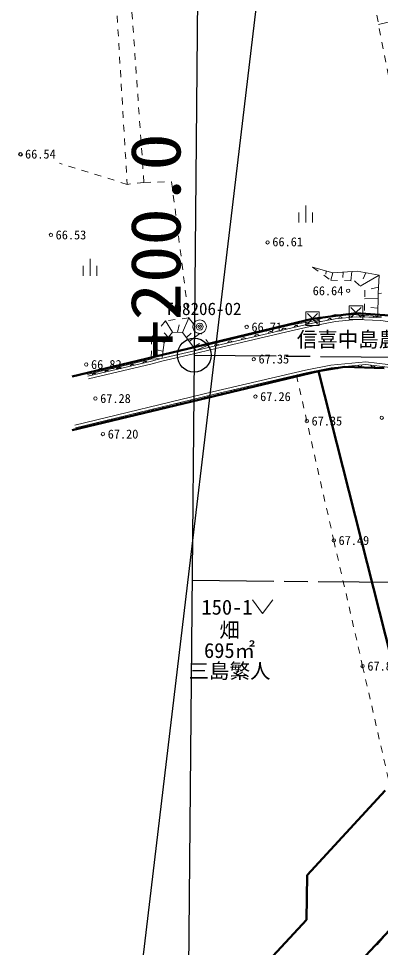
# Model space of a CAD drawing. Units: millimetres, scale not verified. Extents: x 0 to 478532, y 0 to 420999.
# Drawn here: x 111516 to 138047, y 80348 to 148416 of the extents above; entities that cross this region are included whole.
import ezdxf
from ezdxf.enums import TextEntityAlignment as Align

# ---------------------------------------------------------------- set-up
doc = ezdxf.new("R2010")
doc.units = ezdxf.units.MM
doc.header["$LTSCALE"] = 500
doc.header["$PDMODE"] = 32
doc.header["$PDSIZE"] = 250
doc.linetypes.add('CHAIN', pattern=[18.5, 12, -1.5, 3.5, -1.5])
doc.linetypes.add('USER1', pattern=[2, 1, -1])
for name, color, linetype, lineweight in [('BGD', 7, 'Continuous', 13), ('BGD-EXST', 7, 'Continuous', 13), ('BMK-1', 171, 'Continuous', 25), ('BMK-SRVR', 3, 'Continuous', 13), ('境界', 6, 'Continuous', 50)]:
    doc.layers.add(name, color=color, linetype=linetype, lineweight=lineweight)
doc.layers.add('地番名', color=6, linetype='Continuous')
doc.layers.add('所有者', color=6, linetype='Continuous')
doc.styles.add('ＭＳ ゴシック', font='')
doc.styles.get('ＭＳ ゴシック').set_extended_font_data('MS Gothic')

msp = doc.modelspace()

# ---------------------------------------------------------------- linework, layer by layer
at = {"layer": 'BGD', "linetype": 'USER1'}
for p, q in [((117661.9, 166584), (119482.3, 136266.8)), ((120706.1, 136413), (118773.6, 163891.9)), ((136626.7, 154549.7), (139606.1, 139252.6)), ((119482.3, 136266.8), (114518.9, 137809)), ((120706.1, 136413), (119482.3, 136266.8)), ((120706.1, 136413), (122737, 136460.1)), ((122737, 136460.1), (123995.5, 126481.9)), ((133069.8, 130189), (134406.7, 129250)), ((134406.7, 129250), (136149.4, 129187.7)), ((136149.4, 129187.7), (136894.1, 128514)), ((136894.1, 128514), (136885.9, 126906.7)), ((140110.8, 128436.2), (137890.5, 128280.1)), ((122289.5, 126270.6), (121284.6, 125057.4)), ((123995.5, 126481.9), (122289.5, 126270.6)), ((124339.8, 126045.7), (123995.5, 126481.9)), ((125550.8, 124511.3), (124890.9, 125347.4)), ((121284.6, 125057.4), (121234.2, 123523))]:
    msp.add_line(p, q, dxfattribs=at)
at = {"layer": 'BGD'}
for p, q in [((138931.1, 148219.5), (137905.7, 147983.2)), ((132075.5, 134216.6), (132075.5, 133466.6)), ((132575.5, 134716.6), (132575.5, 133466.6)), ((133075.5, 134216.6), (133075.5, 133466.6)), ((116762.1, 130801.4), (116762.1, 129551.4)), ((116262.1, 130301.4), (116262.1, 129551.4)), ((117262.1, 130301.4), (117262.1, 129551.4)), ((134560.8, 129775.8), (133069.8, 130189)), ((134061.1, 129914.3), (134039.1, 129685.1)), ((134560.8, 129775.8), (134406.7, 129250)), ((134516.2, 129788.2), (134558.3, 129776.5)), ((136345.6, 129898.6), (134560.8, 129775.8)), ((135313, 129827.6), (135288.2, 129430.5)), ((135948.6, 129871.3), (135883.3, 129197.2)), ((137947.9, 129613.2), (136345.6, 129898.6)), ((136569.7, 128807.5), (137947.9, 129613.2)), ((136970.2, 129787.4), (136773.1, 129351.3)), ((137890.5, 128280.1), (137947.9, 129613.2)), ((137909.7, 128725.4), (137371.4, 128618.7)), ((137890.5, 128280.1), (137854.7, 126580.2)), ((137882.5, 127902.6), (136890.9, 127888.6)), ((132691.1, 126041.6), (133441.1, 126791.6)), ((132691.1, 126791.6), (133441.1, 126041.6)), ((134738.8, 126735.1), (133063.2, 126251.6)), ((134738.8, 126735.1), (136291.9, 126714.9)), ((135879.9, 127249.9), (136629.9, 126499.9)), ((135879.9, 126499.9), (136254.9, 126874.9)), ((136254.9, 126874.9), (136629.9, 127249.9)), ((138114.1, 126557.8), (136291.9, 126714.9)), ((136291.9, 126714.9), (136302.6, 126713.4)), ((137867.7, 127200.4), (137333.8, 127254.5)), ((122796.5, 125438.7), (122289.5, 126270.6)), ((123166.5, 125430.9), (123281.6, 125982)), ((123544.1, 125422.8), (123995.5, 126481.9)), ((131445.6, 125938.8), (125471.6, 124507.1)), ((131445.6, 125938.8), (133063.2, 126251.6)), ((133076.4, 126099), (131465.5, 125736)), ((131465.5, 125736), (133076.4, 126099)), ((133076.4, 126099), (134735.7, 126424.3)), ((133076.4, 126099), (134735.7, 126424.3)), ((136269.4, 126567), (134735.7, 126424.3)), ((134735.7, 126424.3), (136269.4, 126567)), ((136269.4, 126567), (138103.3, 126498)), ((136269.4, 126567), (138103.3, 126498)), ((122180.8, 124689), (122796.5, 125438.7)), ((122495.7, 125072.4), (122181.2, 125376.9)), ((122796.5, 125438.7), (123544.1, 125422.8)), ((123544.1, 125422.8), (124502.6, 124119.1)), ((123822.3, 125041.8), (124177.3, 125351.7)), ((124035.3, 124754.7), (124800, 125338.1)), ((125528.5, 124340.2), (131465.5, 125736)), ((125528.5, 124340.2), (131465.5, 125736)), ((122180.8, 124689), (121284.6, 125057.4)), ((122039.2, 123569.6), (122180.8, 124689)), ((124348, 124329.4), (124774.9, 124603.4)), ((122099.1, 124042.7), (121630.2, 124150.5)), ((121961.5, 123493.9), (124514.9, 124089.4)), ((124514.9, 124089.4), (125471.6, 124507.1)), ((125528.5, 124340.2), (124514.9, 124089.4)), ((121215.3, 123468.1), (116570.7, 122333.2)), ((116589.5, 122198.9), (121254.8, 123298.2)), ((116589.5, 122198.9), (121254.8, 123298.2)), ((121215.3, 123468.1), (121961.5, 123493.9)), ((121961.5, 123493.9), (121254.8, 123298.2)), ((132596.9, 122460.5), (134441.7, 122816.2)), ((134441.7, 122816.2), (132596.9, 122460.5)), ((134441.7, 122816.2), (136966.9, 123056.5)), ((136966.9, 123056.5), (134441.7, 122816.2)), ((136966.9, 123056.5), (140143.3, 122666.5)), ((140143.3, 122666.5), (136966.9, 123056.5)), ((125772, 120861.9), (132596.9, 122460.5)), ((132596.9, 122460.5), (125772, 120861.9)), ((115693.6, 118424.1), (125772, 120861.9)), ((125772, 120861.9), (115693.6, 118424.1)), ((128659.6, 105808.4), (129409.6, 104808.4)), ((129409.6, 104808.4), (130159.6, 105808.4)), ((140196.7, 83372.9), (137817.5, 80536.2))]:
    msp.add_line(p, q, dxfattribs=at)
for points in [[(135754.9, 126374.9), (136754.9, 126374.9), (136754.9, 127374.9), (135754.9, 127374.9)], [(132566.1, 125916.6), (133566.1, 125916.6), (133566.1, 126916.6), (132566.1, 126916.6)]]:
    msp.add_lwpolyline(points, close=True, dxfattribs=at)
for points in [[(150485.3, 119088.2), (149575.9, 120366.4), (147458.8, 122441.2), (144994.6, 124133.9), (143635.9, 124929.7), (142044.9, 125487.1), (139837.4, 126028.3), (138084.2, 126298.5), (136274.9, 126366.7), (134764.3, 126226.1), (133117.6, 125903.2), (131510.3, 125541.1), (125575.4, 124145.8), (124561.6, 123895), (122010.9, 123300), (121304.4, 123104.5), (116635.4, 122004.2)], [(115646.6, 118618.5), (125725.6, 121056.4), (132555.1, 122656.1), (134413.2, 123014.4), (136969.6, 123257.7), (140191.1, 122862.1), (142793.3, 121892.4), (144789.7, 120661.1), (146644.7, 119030.4), (147591.2, 118013.6), (147963.1, 117345.7), (148553.5, 116173.8), (148705.6, 115959.4), (149251, 114746.2)]]:
    msp.add_lwpolyline(points, dxfattribs=at)
at = {"layer": 'BGD', "linetype": 'USER1'}
msp.add_lwpolyline([(131886, 122294), (134628.2, 110172.4), (136739.6, 100966.2), (138727.6, 92259.5)], dxfattribs=at)
at = {"layer": 'BGD'}
for centre, radius, start, end in [((135889, 126499.1), 132.4, 19.47358, 171.16119), ((136725.3, 126482.9), 166.9, 21.48278, 154.20209), ((137642.3, 126448.3), 166.9, 21.48278, 154.20209), ((131878, 125783.2), 144.7, 30.68254, 174.70859), ((132683.5, 125964.7), 144.7, 30.68254, 174.70859), ((133500.7, 126131.9), 149.3, 30.36798, 171.81728), ((134330.4, 126294.6), 149.3, 30.36581, 171.81905), ((135122.2, 126427.7), 132.4, 19.47443, 171.16014), ((129013.1, 125063.4), 193.5, 42.12722, 164.33465), ((130002.6, 125296.1), 193.5, 42.1264, 164.33585), ((130992.1, 125528.7), 193.5, 42.12721, 164.3334), ((127034.2, 124598.1), 193.5, 42.1264, 164.33585), ((128023.7, 124830.8), 193.5, 42.12476, 164.33584), ((126044.7, 124365.5), 193.5, 42.12476, 164.33584), ((120806, 123112.7), 177.6, 39.17322, 167.34622), ((118006.9, 122453.1), 177.6, 39.17322, 167.34622), ((118939.9, 122673), 177.6, 39.17294, 167.34691), ((119873, 122892.9), 177.6, 39.17322, 167.34622), ((133044.3, 122620.7), 172.6, 215.77922, 346.0483), ((133966.7, 122798.5), 172.6, 215.77855, 346.04751), ((134857.9, 122905.3), 149.3, 204.71667, 346.15513), ((135699.6, 122985.4), 149.3, 204.71741, 346.15622), ((136541.3, 123065.5), 149.3, 204.71692, 346.15488), ((137509.5, 123098.8), 208.1, 204.2896, 321.71039), ((117073.9, 122233.3), 177.6, 39.17573, 167.34371), ((130139, 121976.5), 189.3, 221.32391, 345.04204), ((131114, 122204.9), 189.3, 221.32662, 345.03893), ((132089, 122433.3), 189.3, 221.32416, 345.04139), ((127214.1, 121291.4), 189.3, 221.32579, 345.04015), ((128189.1, 121519.7), 189.3, 221.32333, 345.04261), ((129164.1, 121748.1), 189.3, 221.32579, 345.04015), ((124236.8, 120592.8), 199.3, 223.48704, 343.70857), ((125244.7, 120836.5), 199.3, 223.48462, 343.71098), ((126239.1, 121063), 189.3, 221.32333, 345.04261), ((121213.3, 119861.4), 199.3, 223.48762, 343.70798), ((122221.2, 120105.2), 199.3, 223.48544, 343.70855), ((123229, 120349), 199.3, 223.48704, 343.70857), ((119197.7, 119373.9), 199.3, 223.48704, 343.70857), ((120205.5, 119617.6), 199.3, 223.48462, 343.71098), ((116174.2, 118642.5), 199.3, 223.48762, 343.70798), ((117182, 118886.3), 199.3, 223.48544, 343.70855), ((118189.8, 119130.1), 199.3, 223.48462, 343.71098)]:
    msp.add_arc(centre, radius, start, end, dxfattribs=at)
at = {"layer": 'BGD-EXST'}
for centre in [(111641, 138488.1), (111674.3, 138463.2), (113884.9, 132564.3), (129771.5, 132012.7), (135681.7, 128472.2), (128240.8, 125816.6), (128761.3, 123449.2), (116478.2, 123068.1), (117149.6, 120576.2), (128878.4, 120715.9), (138144, 119160.2), (132648.3, 118924.2), (117703, 117967.8), (134628.2, 110172.4), (136739.6, 100966.2)]:
    msp.add_circle(centre, 125, dxfattribs=at)
at = {"layer": 'BMK-1'}
for p, q in [((117318.7, 51710), (144759.6, 282000)), ((125294.5, 218618.4), (123839.3, 65628.1))]:
    msp.add_line(p, q, dxfattribs=at)
at = {"layer": 'BMK-1', "linetype": 'CHAIN'}
for p, q in [((124392.1, 123749.5), (324383.1, 121847.2)), ((124235.2, 107250.3), (324321, 105347.1))]:
    msp.add_line(p, q, dxfattribs=at)
at = {"layer": 'BMK-1'}
msp.add_circle((124392.1, 123749.5), 1235.2, dxfattribs=at)
at = {"layer": 'BMK-SRVR'}
for radius in [500, 250]:
    msp.add_circle((124794.7, 125838.1), radius, dxfattribs=at)
msp.add_arc((124794.6, 125838.1), 500, 120.47875, 300.47875, dxfattribs=at)
msp.add_point((124794.7, 125838.1), dxfattribs=at)
at = {"layer": '境界'}
for p, q in [((136256.8, 126830.2), (133075, 126405.4)), ((139969.4, 126570.4), (136256.8, 126830.2)), ((133075, 126405.4), (115445, 122179.3)), ((115445, 118265), (133503.8, 122583.5)), ((135415.7, 122899.7), (133503.8, 122583.5)), ((133503.8, 122583.5), (140690.2, 94178.1)), ((138323.9, 122792.7), (135415.7, 122899.7)), ((136598.4, 79353.1), (152455.3, 96410.5)), ((138390.9, 91857.2), (132668.2, 85651.5)), ((132668.2, 85651.5), (132621.1, 82374.1)), ((132621.1, 82374.1), (129830.9, 79353.1))]:
    msp.add_line(p, q, dxfattribs=at)

# ---------------------------------------------------------------- texts
at = {"layer": 'BGD-EXST', "style": 'ＭＳ ゴシック'}
for s, p in [('66.54', (111991, 138488.1)), ('66.53', (114234.9, 132564.3)), ('66.61', (130121.5, 132057.7)), ('66.64', (133081.7, 128472.2)), ('66.71', (128590.8, 125816.6)), ('66.82', (116828.2, 123068.1)), ('67.35', (129111.3, 123468.4)), ('67.28', (117499.6, 120576.2)), ('67.26', (129228.4, 120715.9)), ('67.35', (132998.3, 118924.2)), ('67.20', (118053, 117967.8)), ('67.49', (134978.2, 110172.4)), ('67.81', (137089.6, 100966.2))]:
    msp.add_text(s, height=659.8, dxfattribs=at).set_placement(p, align=Align.MIDDLE_LEFT)
at = {"layer": 'BMK-1', "style": 'ＭＳ ゴシック', "width": 1.1}
msp.add_text('+200.0', height=3666, rotation=90, dxfattribs=at).set_placement((124490.5, 123552.1), align=Align.BOTTOM_LEFT)
at = {"layer": 'BMK-SRVR', "style": 'ＭＳ ゴシック'}
msp.add_text('T08206-02', height=916.4, dxfattribs=at).set_placement((125056.8, 127145.1), align=Align.MIDDLE_CENTER)
at = {"layer": '地番名', "style": 'ＭＳ ゴシック'}
for s, p in [('信喜中島農道', (136419.7, 124022.3)), ('150-1', (126798.2, 104402.5))]:
    msp.add_text(s, height=1100, dxfattribs=at).set_placement(p, align=Align.BOTTOM_CENTER)
at = {"layer": '所有者', "style": 'ＭＳ ゴシック'}
for s, p in [('畑', (126985.6, 102728.5)), ('695㎡', (126985.6, 101228.5)), ('三島繁人', (126985.6, 99728.5))]:
    msp.add_text(s, height=1100, dxfattribs=at).set_placement(p, align=Align.BOTTOM_CENTER)

doc.saveas('drawing.dxf')
